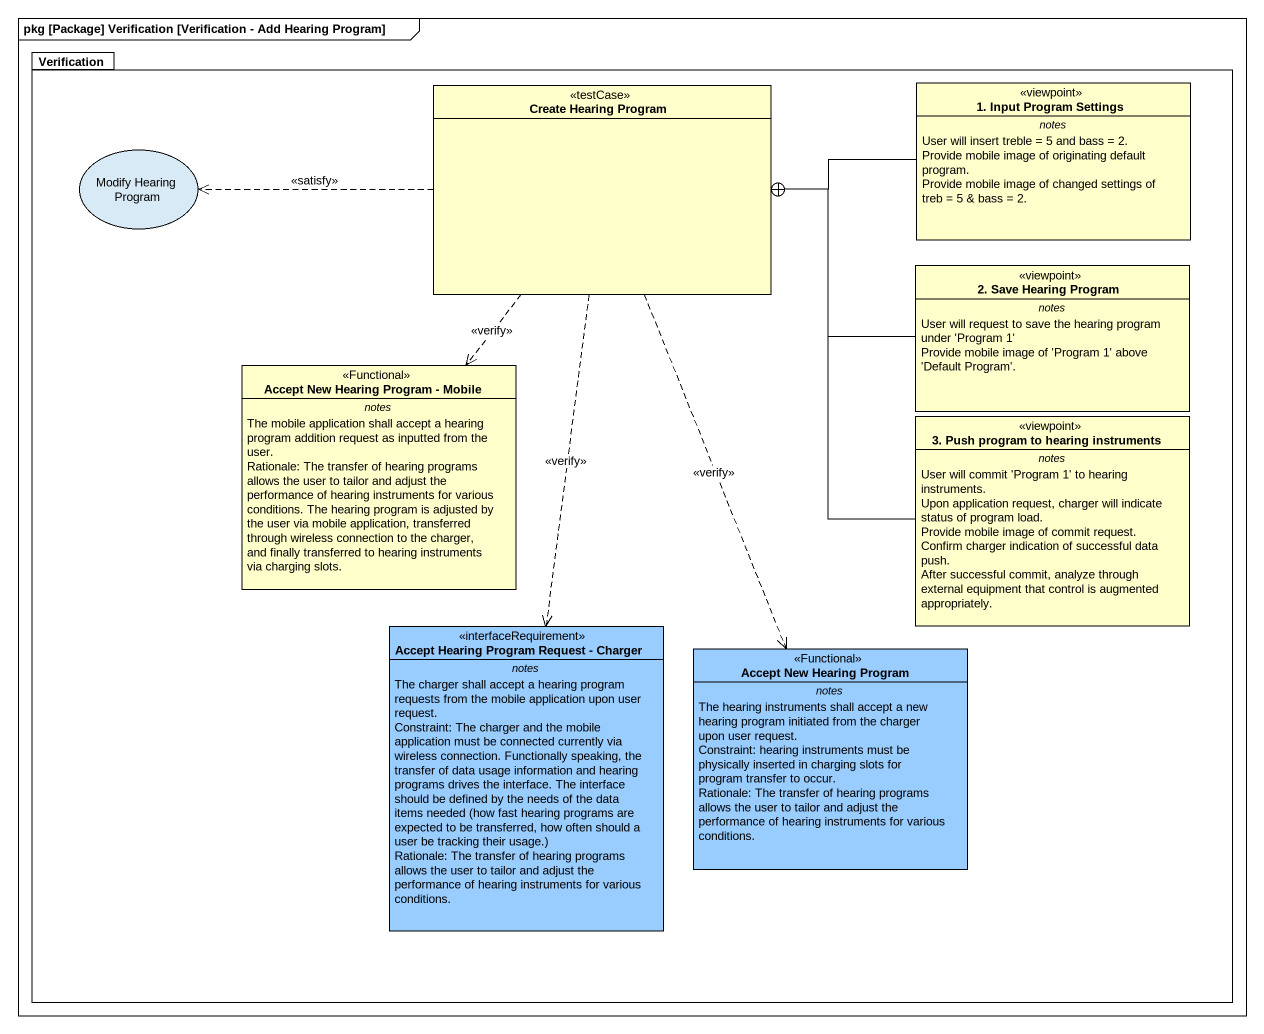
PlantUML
@startuml
mainframe pkg [Package] Verification [Verification - Add Hearing Program]
allowmixing
hide circle
hide empty members
package Verification {
  class "Create Hearing Program" as Create_Hearing_Program <<testCase>>
  class "1. Input Program Settings" as c1_Input_Program_Settings <<viewpoint>> {
    -- notes --
    User will insert treble = 5 and bass = 2.
    Provide mobile image of originating default program.
    Provide mobile image of changed settings of treb = 5 & bass = 2.
  }
  usecase "Modify Hearing Program" as Modify_Hearing_Program
  class "2. Save Hearing Program" as c2_Save_Hearing_Program <<viewpoint>> {
    -- notes --
    User will request to save the hearing program under 'Program 1'
    Provide mobile image of 'Program 1' above 'Default Program'.
  }
  class "Accept New Hearing Program - Mobile" as Accept_New_Hearing_Program <<Functional>> {
    -- notes --
    The mobile application shall accept a hearing program addition request as inputted from the user.
    Rationale: The transfer of hearing programs allows the user to tailor and adjust the performance of hearing instruments for various conditions. The hearing program is adjusted by the user via mobile application, transferred through wireless connection to the charger, and finally transferred to hearing instruments via charging slots.
  }
  class "3. Push program to hearing instruments" as c3_Push_program_to_hearing <<viewpoint>> {
    -- notes --
    User will commit 'Program 1' to hearing instruments.
    Upon application request, charger will indicate status of program load.
    Provide mobile image of commit request.
    Confirm charger indication of successful data push.
    After successful commit, analyze through external equipment that control is augmented appropriately.
  }
  class "Accept Hearing Program Request - Charger" as Accept_Hearing_Program <<interfaceRequirement>> #99CCFF {
    -- notes --
    The charger shall accept a hearing program requests from the mobile application upon user request.
    {field} Constraint: The charger and the mobile application must be connected currently via wireless connection. Functionally speaking, the transfer of data usage information and hearing programs drives the interface. The interface should be defined by the needs of the data items needed (how fast hearing programs are expected to be transferred, how often should a user be tracking their usage.)
    Rationale: The transfer of hearing programs allows the user to tailor and adjust the performance of hearing instruments for various conditions.
  }
  class "Accept New Hearing Program" as Accept_New_Hearing_Program_2 <<Functional>> #99CCFF {
    -- notes --
    The hearing instruments shall accept a new hearing program initiated from the charger upon user request.
    Constraint: hearing instruments must be physically inserted in charging slots for program transfer to occur.
    Rationale: The transfer of hearing programs allows the user to tailor and adjust the performance of hearing instruments for various conditions.
  }
}
Create_Hearing_Program .left.> Modify_Hearing_Program : <<satisfy>>
Create_Hearing_Program ..> Accept_New_Hearing_Program : <<verify>>
Create_Hearing_Program ..> Accept_Hearing_Program : <<verify>>
Create_Hearing_Program ..> Accept_New_Hearing_Program_2 : <<verify>>
c1_Input_Program_Settings -left-+ Create_Hearing_Program
c2_Save_Hearing_Program -left-+ Create_Hearing_Program
c3_Push_program_to_hearing -up-+ Create_Hearing_Program
@enduml
